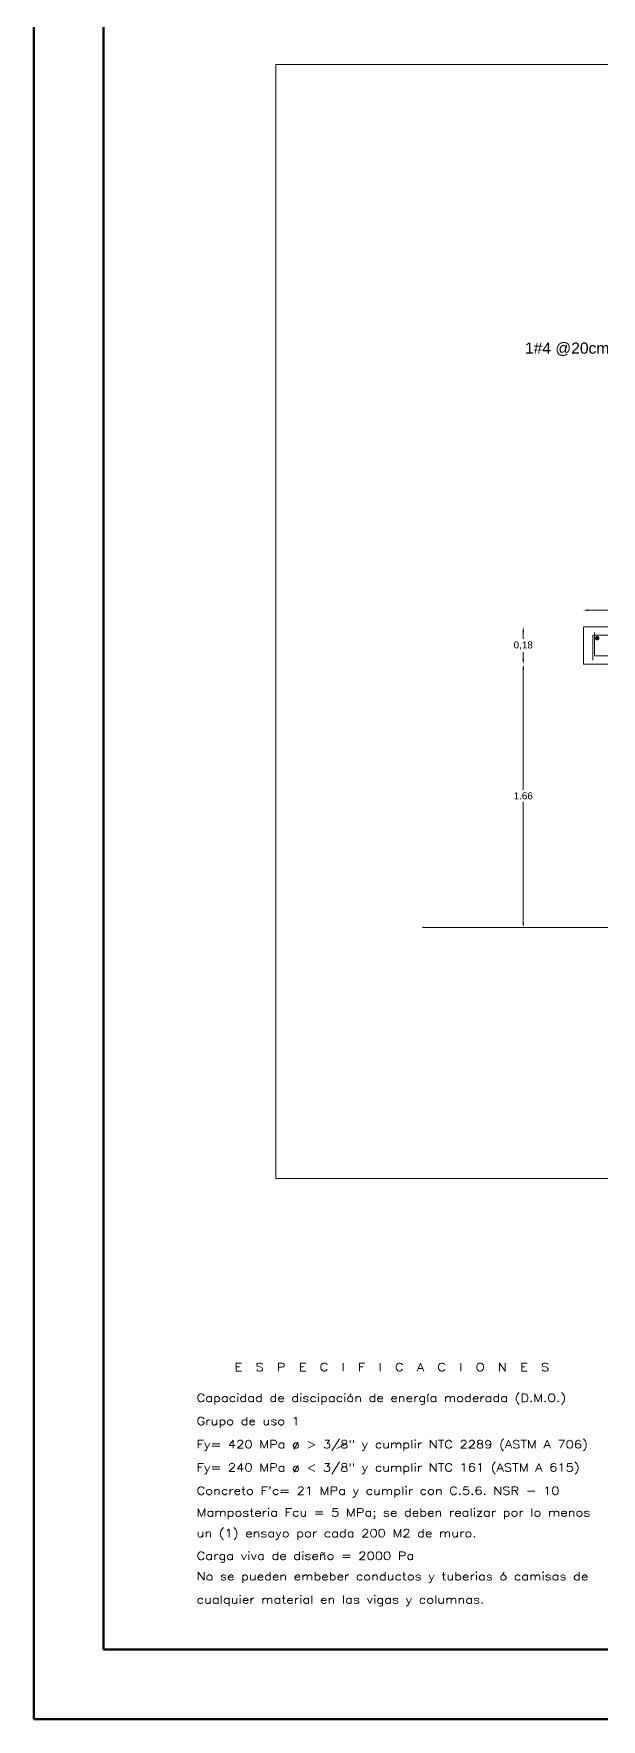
# Model space of a CAD drawing. Header units: metres. Extents: x -3 to 176, y -9 to 24.
# Drawn here: x 131.64 to 137.26, y -8.91 to 7.76 of the extents above; entities that cross this region are included whole.
import ezdxf
from ezdxf import colors
from ezdxf.entities.mleader import LeaderData, LeaderLine
from ezdxf.enums import TextEntityAlignment as Align
from ezdxf.math import Vec2, Vec3

# ---------------------------------------------------------------- set-up
doc = ezdxf.new("R2010")
doc.units = ezdxf.units.M
doc.layers.add('MARQ.CUADROS', color=7, linetype='Continuous', lineweight=80)
doc.layers.add('PLACA_DIBUJOS', color=7, linetype='Continuous', lineweight=5)
doc.styles.add('Roman 60', font='romant.shx', dxfattribs={"height": 60})
doc.styles.get("Standard").update_dxf_attribs({"font": 'arial.ttf'})
doc.styles.add('style1', font='')
doc.styles.get('style1').set_extended_font_data('@Arial Unicode MS')
doc.dimstyles.new('Copia de 1 50', dxfattribs={"dimscale": 0.5, "dimtxt": 0.14, "dimasz": 0.1, "dimexe": 0, "dimexo": 0, "dimgap": 0.05, "dimtad": 1, "dimtih": 1, "dimtoh": 1, "dimzin": 1, "dimtxsty": 'style1', "dimcen": 0.001, "dimse1": 1, "dimse2": 1, "dimclrd": 2, "dimclre": 2, "dimaunit": 1, "dimadec": 0, "dimazin": 0, "dimtfac": 1, "dimtmove": 0, "dimatfit": 3, "dimfxl": 1, "dimlwd": -1, "dimlwe": -1, "dimarcsym": 0})

# ---------------------------------------------------------------- blocks, each defined once
blk = doc.blocks.new('*D58')
at = {"layer": 'Defpoints', "color": 0, "transparency": 16777216}
for p in [(139.294, 2.06), (137.082, 1.894), (139.294, 1.894)]:
    blk.add_point(p, dxfattribs=at)
at = {"layer": 'PLACA_DIBUJOS', "color": 2, "transparency": 16777216}
blk.add_line((137.132, 2.06), (139.244, 2.06), dxfattribs=at)
for points in [[(137.132, 2.069), (137.132, 2.052), (137.082, 2.06)], [(139.244, 2.069), (139.244, 2.052), (139.294, 2.06)]]:
    blk.add_solid(points, dxfattribs=at)
at = {"layer": 'PLACA_DIBUJOS', "color": 0, "transparency": 16777216, "insert": (138.188, 2.127), "char_height": 0.07, "attachment_point": 5, "style": 'style1'}
blk.add_mtext('1,0', dxfattribs=at)
blk = doc.blocks.new('*D59')
at = {"layer": 'Defpoints', "color": 0, "transparency": 16777216}
for p in [(137.082, 1.894), (136.487, 1.526), (137.082, 1.526)]:
    blk.add_point(p, dxfattribs=at)
at = {"layer": 'PLACA_DIBUJOS', "color": 2, "transparency": 16777216}
for p, q in [((136.487, 1.844), (136.487, 1.777)), ((136.487, 1.576), (136.487, 1.643))]:
    blk.add_line(p, q, dxfattribs=at)
for points in [[(136.479, 1.844), (136.496, 1.844), (136.487, 1.894)], [(136.479, 1.576), (136.496, 1.576), (136.487, 1.526)]]:
    blk.add_solid(points, dxfattribs=at)
at = {"layer": 'PLACA_DIBUJOS', "color": 0, "transparency": 16777216, "insert": (136.487, 1.71), "char_height": 0.07, "attachment_point": 5, "style": 'style1'}
blk.add_mtext('0,18', dxfattribs=at)
blk = doc.blocks.new('*D61')
at = {"layer": 'Defpoints', "color": 0, "transparency": 16777216}
for p in [(137.082, 1.526), (136.487, -1.08), (136.491, -1.08)]:
    blk.add_point(p, dxfattribs=at)
at = {"layer": 'PLACA_DIBUJOS', "color": 2, "transparency": 16777216}
for p, q in [((136.487, 1.476), (136.487, 0.283)), ((136.487, -1.03), (136.487, 0.163))]:
    blk.add_line(p, q, dxfattribs=at)
for points in [[(136.479, 1.476), (136.496, 1.476), (136.487, 1.526)], [(136.479, -1.03), (136.496, -1.03), (136.487, -1.08)]]:
    blk.add_solid(points, dxfattribs=at)
at = {"layer": 'PLACA_DIBUJOS', "color": 0, "transparency": 16777216, "insert": (136.487, 0.223), "char_height": 0.07, "attachment_point": 5, "style": 'style1'}
blk.add_mtext('1.66', dxfattribs=at)
blk = doc.blocks.new('E  S  P  E  C  I  F  I  C  A  C  I  O  N  E  S')
blk.add_line((-3.667, 1.753), (-3.578, 1.797))
at = {"style": 'Roman 60', "width": 1.2}
blk.add_text('E  S  P  E  C  I  F  I  C  A  C  I  O  N  E  S', height=0.07916, dxfattribs=at).set_placement((-3.122, 2.52), align=Align.CENTER)
for s, p in [('Capacidad de discipación de energía moderada (D.M.O.)', (-5.054, 2.215)), ('Grupo de uso 1', (-5.054, 1.986)), ('Fy= 420 MPa ø > 3/8" y cumplir NTC 2289 (ASTM A 706)', (-5.054, 1.756)), ('Fy= 240 MPa ø < 3/8" y cumplir NTC 161 (ASTM A 615)', (-5.054, 1.527)), ("Concreto F'c= 21 MPa y cumplir con C.5.6. NSR - 10", (-5.054, 1.297)), ('Mamposteria Fcu = 5 MPa; se deben realizar por lo menos', (-5.054, 1.082)), ('un (1) ensayo por cada 200 M2 de muro.', (-5.054, 0.877)), ('Carga viva de diseño = 2000 Pa', (-5.054, 0.653)), ('No se pueden embeber conductos y tuberias ó camisas de', (-5.054, 0.45)), ('cualquier material en las vigas y columnas.', (-5.054, 0.22))]:
    blk.add_text(s, height=0.07916, dxfattribs=at).set_placement(p)

msp = doc.modelspace()

# ---------------------------------------------------------------- hatches: boundary and pattern name
at = {"layer": 'PLACA_DIBUJOS'}
h = msp.add_hatch(color=256, dxfattribs=at)
edge = h.paths.add_edge_path()
edge.add_arc((137.21952, 1.78228), 0.01844, 0, 360)

# ---------------------------------------------------------------- linework, layer by layer
at = {"layer": 'MARQ.CUADROS'}
for points in [[(131.64286, -8.91147), (131.64286, 21.50692), (175.88779, 21.50692), (175.88779, -8.91147), (131.64286, -8.91147)], [(132.33419, -8.22014), (132.33419, 20.81559), (175.19647, 20.81559), (175.19647, -8.22014)]]:
    msp.add_lwpolyline(points, close=True, dxfattribs=at)
at = {"layer": 'PLACA_DIBUJOS'}
msp.add_lwpolyline([(134.03928, 7.45828), (147.47789, 7.45828), (147.47789, -3.56099), (134.03928, -3.56099)], close=True, dxfattribs=at)
for points in [[(139.29446, 1.56265), (139.29446, 1.89448), (137.08221, 1.89448)], [(137.08221, 1.52578), (137.08221, 1.89448)], [(137.19202, 1.8392), (137.19202, 1.6096)], [(137.19202, 1.8392), (137.19202, 1.6096), (139.02629, 1.6096), (141.6829, 0.01564)], [(142.7764, -0.87481), (138.29714, 1.81275), (137.17439, 1.81275), (137.17439, 1.56667)], [(137.08221, 1.52578), (138.63927, 1.52578), (142.98154, -1.07958)], [(142.98154, -1.07958), (135.48934, -1.07958)]]:
    msp.add_lwpolyline(points, dxfattribs=at)
msp.add_circle((137.21952, 1.78228), 0.01844, dxfattribs=at)

# ---------------------------------------------------------------- block references
msp.add_blockref('E  S  P  E  C  I  F  I  C  A  C  I  O  N  E  S', (138.30917, -7.9868), dxfattribs=at)

# ---------------------------------------------------------------- dimensions: what is measured, and where the dimension line sits
dim = msp.add_linear_dim(base=(139.29446, 2.06034), p1=(137.08221, 1.89448), p2=(139.29446, 1.89448), text='1,0', dimstyle='Copia de 1 50', override={"dimlfac": 0.5}, dxfattribs=at)
dim.commit()
dim.dimension.update_dxf_attribs({"geometry": '*D58', "text_midpoint": (138.18834, 2.127)})
dim = msp.add_linear_dim(base=(136.48735, 1.52578), p1=(137.08221, 1.89448), p2=(137.08221, 1.52578), angle=90, dimstyle='Copia de 1 50', override={"dimlfac": 0.5}, dxfattribs=at)
dim.commit()
dim.dimension.update_dxf_attribs({"geometry": '*D59', "text_midpoint": (136.48735, 1.71013)})
dim = msp.add_linear_dim(base=(136.48735, -1.07958), p1=(137.08221, 1.52578), p2=(136.49119, -1.07958), angle=90, text='1.66', dimstyle='Copia de 1 50', override={"dimlfac": 0.5}, dxfattribs=at)
dim.commit()
dim.dimension.update_dxf_attribs({"geometry": '*D61', "text_midpoint": (136.48735, 0.2231)})

# ---------------------------------------------------------------- leaders
ml = msp.add_multileader_mtext('Standard', dxfattribs=at)
ml.set_content('1#4 @20cm L=4.9m', color=256)
ml.set_leader_properties()
ml.build(insert=Vec2(0, 0))
ml.multileader.update_dxf_attribs({"arrow_head_size": 0.05531, "scale": 0.01})
ctx = ml.context
ctx.base_point, ctx.scale, ctx.char_height, ctx.arrow_head_size, ctx.landing_gap_size, ctx.plane_origin = Vec3(136.49354, 4.6413), 0.01, 0.1106123, 0.05531, 0.03687, Vec3(133.89056, 3.24127)
ctx.text_align_type = 2
notes = []
notes.append((ctx, [(1, (1, 1, 0), (138.21794, 4.6413), (-1, 0), 0.27932, [(1, [(138.46633, 4.97692)], 0, [])])]))
ctx.mtext.insert, ctx.mtext.alignment, ctx.mtext.flow_direction = Vec3(137.90175, 4.70767), 3, 5
for ctx, leaders in notes:
    for number, flags, end, landing, length, lines in leaders:
        leader = LeaderData()
        leader.index, (leader.has_last_leader_line, leader.has_dogleg_vector, leader.attachment_direction) = number, flags
        leader.last_leader_point, leader.dogleg_vector, leader.dogleg_length = Vec3(end), Vec3(landing), length
        for number, points, colour, breaks in lines:
            line = LeaderLine()
            line.index, line.vertices, line.color, line.breaks = number, Vec3.list(points), colors.encode_raw_color(colour), breaks
            leader.lines.append(line)
        ctx.leaders.append(leader)

doc.saveas('drawing.dxf')
